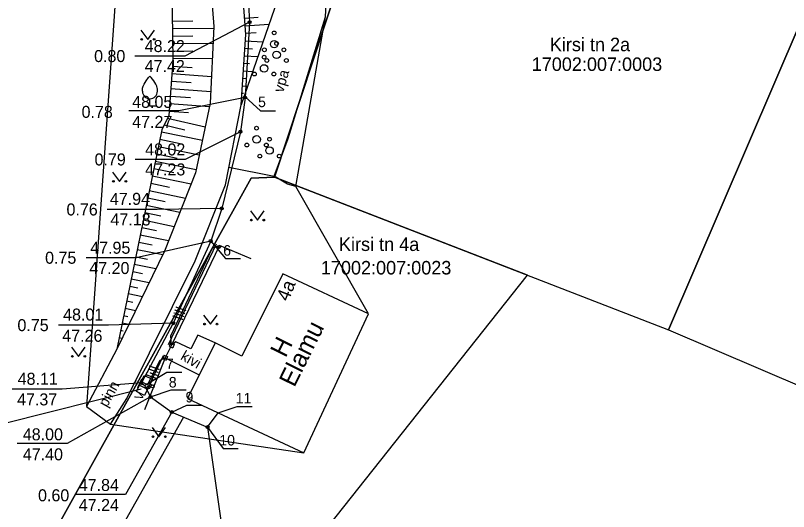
# Model space of a CAD drawing. Extents: x 641969 to 642167, y 6456765 to 6456945.
# Drawn here: x 642070.5 to 642122.1, y 6456802.1 to 6456835.2 of the extents above; entities that cross this region are included whole.
import ezdxf

# ---------------------------------------------------------------- set-up
doc = ezdxf.new("R2010")
doc.units = 0
for name, color, linetype in [('ABIJOONIS', 7, 'Continuous'), ('AED', 7, 'Continuous'), ('HALJASTUS', 7, 'Continuous'), ('HOONE', 7, 'Continuous'), ('MOOTMPUNKT', 7, 'Continuous'), ('MOOTPIIR', 7, 'Continuous'), ('MPKAABEL', 7, 'Continuous'), ('PIIR', 7, 'Continuous'), ('POST', 7, 'Continuous'), ('PUU', 7, 'Continuous'), ('RELJEEF', 7, 'Continuous'), ('TEE', 7, 'Continuous')]:
    doc.layers.add(name, color=color, linetype=linetype)

msp = doc.modelspace()

# ---------------------------------------------------------------- linework, layer by layer
at = {"layer": 'ABIJOONIS'}
for points in [[(642085.849, 6456829.785), (642086.872, 6456828.839), (642087.872, 6456828.839)], [(642083.55, 6456820.173), (642084.531, 6456819.011), (642085.531, 6456819.011)], [(642079.134, 6456810.555), (642080.633, 6456811.428), (642081.633, 6456811.428)], [(642079.541, 6456809.791), (642080.904, 6456810.248), (642081.904, 6456810.248)], [(642080.951, 6456808.775), (642081.968, 6456809.236), (642082.968, 6456809.236)], [(642084.038, 6456808.728), (642085.305, 6456809.153), (642086.305, 6456809.153)], [(642083.34, 6456807.778), (642084.377, 6456806.36), (642085.377, 6456806.36)]]:
    msp.add_lwpolyline(points, dxfattribs=at)
at = {"layer": 'AED'}
for p, q in [((642080.872, 6456813.39), (642080.783, 6456813.156)), ((642080.783, 6456813.156), (642081.016, 6456813.067)), ((642080.872, 6456813.39), (642081.106, 6456813.3)), ((642081.106, 6456813.3), (642081.016, 6456813.067)), ((642080.512, 6456812.4), (642079.138, 6456808.917)), ((642080.44, 6456812.561), (642080.35, 6456812.328)), ((642080.35, 6456812.328), (642080.584, 6456812.238)), ((642080.44, 6456812.561), (642080.673, 6456812.472)), ((642080.673, 6456812.472), (642080.584, 6456812.238))]:
    msp.add_line(p, q, dxfattribs=at)
for points in [[(642089.219, 6456823.806), (642088.663, 6456823.973), (642087.789, 6456824.496), (642088.705, 6456827.012), (642091.212, 6456835.106)], [(642086.249, 6456818.997), (642084.136, 6456819.885), (642080.944, 6456813.228)]]:
    msp.add_lwpolyline(points, dxfattribs=at)
at = {"layer": 'HALJASTUS'}
for p, q in [((642078.885, 6456834.218), (642079.348, 6456833.612)), ((642079.348, 6456833.612), (642079.794, 6456834.218)), ((642084.762, 6456825.089), (642087.789, 6456824.496)), ((642077.003, 6456824.757), (642077.467, 6456824.15)), ((642077.467, 6456824.15), (642077.912, 6456824.757)), ((642086.196, 6456822.176), (642086.66, 6456821.57)), ((642086.66, 6456821.57), (642087.105, 6456822.176)), ((642083.078, 6456815.241), (642083.541, 6456814.635)), ((642083.541, 6456814.635), (642083.987, 6456815.241)), ((642074.266, 6456813.096), (642074.729, 6456812.489)), ((642074.729, 6456812.489), (642075.175, 6456813.096)), ((642079.637, 6456807.742), (642080.101, 6456807.135)), ((642080.101, 6456807.135), (642080.546, 6456807.742))]:
    msp.add_line(p, q, dxfattribs=at)
for points in [[(642080.944, 6456813.228), (642080.89, 6456813.864), (642083.668, 6456819.716), (642084.136, 6456819.885)], [(642080.512, 6456812.4), (642080.157, 6456812.224), (642079.388, 6456810.702), (642079.771, 6456810.523)]]:
    msp.add_lwpolyline(points, dxfattribs=at)
for centre in [(642078.947, 6456833.612), (642079.776, 6456833.612), (642077.066, 6456824.15), (642077.894, 6456824.15), (642086.258, 6456821.57), (642087.087, 6456821.57), (642083.14, 6456814.635), (642083.969, 6456814.635), (642074.328, 6456812.489), (642075.157, 6456812.489), (642079.7, 6456807.135), (642080.529, 6456807.135)]:
    msp.add_circle(centre, 0.055, dxfattribs=at)
at = {"layer": 'HOONE'}
msp.add_lwpolyline([(642094.073, 6456815.329), (642088.366, 6456817.985), (642085.623, 6456812.498), (642083.85, 6456813.383), (642081.998, 6456809.677), (642089.76, 6456806.064)], dxfattribs=at)
at = {"layer": 'MOOTMPUNKT'}
for centre in [(642086.139, 6456834.754), (642085.846, 6456829.74), (642085.53, 6456827.459), (642084.28, 6456822.346), (642083.55, 6456820.173), (642084.111, 6456819.781), (642081.049, 6456814.695), (642078.928, 6456810.724), (642079.682, 6456810.496), (642079.403, 6456810.427), (642079.541, 6456809.791), (642080.951, 6456808.775), (642083.34, 6456807.778)]:
    msp.add_circle(centre, 0.1, dxfattribs=at)
at = {"layer": 'MOOTPIIR'}
msp.add_lwpolyline([(642075.269, 6456809.145), (642076.873, 6456807.974), (642089.76, 6456806.064), (642094.073, 6456815.329), (642089.219, 6456823.806), (642091.212, 6456835.106), (642091.868, 6456848.067), (642090.321, 6456865.444), (642091.057, 6456867.747), (642091.898, 6456869.557), (642094.918, 6456877.064), (642096.375, 6456881.364), (642093.22, 6456888.006), (642091.821, 6456888.785), (642086.167, 6456891.389), (642085.795, 6456891.551), (642080.883, 6456887.805), (642077.629, 6456884.148), (642075.996, 6456876.052), (642076.078, 6456857.695), (642076.072, 6456857.595), (642077.316, 6456838.002)], close=True, dxfattribs=at)
at = {"layer": 'MPKAABEL'}
for points in [[(642090.215, 6456884.042), (642089.674, 6456883.454), (642087.85, 6456881.566), (642085.915, 6456877.232), (642084.121, 6456872.774), (642083.588, 6456870.644), (642083.467, 6456867.531), (642083.776, 6456858.468), (642084.446, 6456851.756), (642085.484, 6456843.008), (642086.012, 6456837.184), (642086.139, 6456834.754), (642085.846, 6456829.74), (642085.53, 6456827.459), (642084.28, 6456822.346), (642083.55, 6456820.173), (642081.049, 6456814.695), (642078.928, 6456810.724), (642079.134, 6456810.555)], [(642090.215, 6456884.042), (642089.674, 6456883.454), (642087.85, 6456881.566), (642085.915, 6456877.232), (642084.121, 6456872.774), (642083.588, 6456870.644), (642083.467, 6456867.531), (642083.776, 6456858.468), (642084.446, 6456851.756), (642085.484, 6456843.008), (642086.012, 6456837.184), (642086.139, 6456834.754), (642085.846, 6456829.74), (642085.53, 6456827.459), (642084.28, 6456822.346), (642083.55, 6456820.173), (642081.049, 6456814.695), (642078.928, 6456810.724), (642079.134, 6456810.555)], [(642086.139, 6456834.754), (642081.815, 6456832.5), (642078.482, 6456832.5)], [(642085.846, 6456829.74), (642081.425, 6456828.839), (642078.092, 6456828.839)], [(642085.53, 6456827.459), (642081.844, 6456825.611), (642078.511, 6456825.611)], [(642084.28, 6456822.346), (642079.975, 6456822.278), (642076.642, 6456822.278)], [(642083.55, 6456820.173), (642078.587, 6456819.061), (642075.254, 6456819.061)], [(642081.049, 6456814.695), (642076.744, 6456814.569), (642073.411, 6456814.569)], [(642078.928, 6456810.724), (642073.656, 6456810.308), (642070.323, 6456810.308)], [(642078.537, 6456810.789), (642078.58, 6456810.879)], [(642078.613, 6456810.603), (642078.774, 6456810.934)], [(642078.69, 6456810.417), (642078.967, 6456810.989)], [(642079.134, 6456810.555), (642078.828, 6456810.703)], [(642079.134, 6456810.555), (642079.541, 6456809.791), (642080.951, 6456808.775), (642083.34, 6456807.778), (642084.038, 6456808.728)], [(642079.134, 6456810.555), (642079.541, 6456809.791), (642080.951, 6456808.775), (642083.34, 6456807.778), (642084.038, 6456808.728)], [(642079.541, 6456809.791), (642073.979, 6456806.687), (642070.645, 6456806.687)], [(642080.951, 6456808.775), (642077.865, 6456803.282), (642074.532, 6456803.282)], [(642081.739, 6456808.446), (642077.073, 6456800.157), (642059.84, 6456800.157)], [(642083.34, 6456807.778), (642084.298, 6456801.095), (642080.964, 6456801.095)]]:
    msp.add_lwpolyline(points, dxfattribs=at)
at = {"layer": 'PIIR'}
msp.add_lwpolyline([(642081.981, 6456788.868), (642083.74, 6456791.21), (642072.24, 6456799.2), (642086.24, 6456824.37), (642087.8, 6456824.43), (642100.68, 6456863.43), (642078.92, 6456873.68), (642039.31, 6456890.41), (642034.4, 6456889.23), (642017.88, 6456874.7), (642036.25, 6456827.28), (642049.2, 6456792.67), (642054.109, 6456788.868)], dxfattribs=at)
for points in [[(642129.94, 6456851.22), (642100.68, 6456863.43), (642087.8, 6456824.43), (642114.08, 6456814.26)], [(642166.66, 6456835.76), (642129.94, 6456851.22), (642114.08, 6456814.26), (642150.86, 6456798.53)], [(642072.24, 6456799.2), (642083.74, 6456791.21), (642088, 6456796.88), (642104.66, 6456817.9), (642087.8, 6456824.43), (642086.24, 6456824.37)]]:
    msp.add_lwpolyline(points, close=True, dxfattribs=at)
at = {"layer": 'POST'}
for p, q in [((642078.806, 6456810.561), (642079.345, 6456810.304)), ((642078.923, 6456810.806), (642079.461, 6456810.55))]:
    msp.add_line(p, q, dxfattribs=at)
msp.add_lwpolyline([(642078.607, 6456810.145), (642079.121, 6456811.223), (642079.66, 6456810.966), (642079.146, 6456809.888)], close=True, dxfattribs=at)
msp.add_lwpolyline([(642078.921, 6456810.305), (642069.74, 6456807.993), (642063.569, 6456807.993)], dxfattribs=at)
at = {"layer": 'PUU'}
for p, q in [((642079.498, 6456829.156), (642079.498, 6456829.656)), ((642079.898, 6456829.156), (642079.498, 6456829.156))]:
    msp.add_line(p, q, dxfattribs=at)
for points in [[(642078.998, 6456830.156), (642078.998, 6456830.306), (642079.008, 6456830.371), (642079.043, 6456830.501), (642079.103, 6456830.621), (642079.248, 6456830.856), (642079.408, 6456831.061), (642079.498, 6456831.156)], [(642079.998, 6456830.156), (642079.998, 6456830.306), (642079.988, 6456830.371), (642079.953, 6456830.501), (642079.893, 6456830.621), (642079.748, 6456830.856), (642079.588, 6456831.061), (642079.498, 6456831.156)]]:
    msp.add_lwpolyline(points, dxfattribs=at)
for centre, radius in [((642087.778, 6456834.041), 0.125), ((642087.778, 6456833.291), 0.25), ((642087.942, 6456833.33), 0.125), ((642087.128, 6456832.916), 0.125), ((642087.942, 6456832.58), 0.25), ((642088.428, 6456832.916), 0.125), ((642087.11, 6456832.426), 0.125), ((642087.292, 6456832.205), 0.125), ((642088.592, 6456832.205), 0.125), ((642087.11, 6456831.676), 0.25), ((642086.46, 6456831.301), 0.125), ((642087.76, 6456831.301), 0.125), ((642086.608, 6456827.697), 0.125), ((642086.608, 6456826.947), 0.25), ((642087.473, 6456826.958), 0.125), ((642085.958, 6456826.572), 0.125), ((642087.258, 6456826.572), 0.125), ((642087.473, 6456826.208), 0.25), ((642086.823, 6456825.833), 0.125), ((642088.123, 6456825.833), 0.125)]:
    msp.add_circle(centre, radius, dxfattribs=at)
msp.add_arc((642079.498, 6456830.156), 0.5, 180, 0, dxfattribs=at)
at = {"layer": 'RELJEEF'}
for p, q in [((642082.358, 6456834.823), (642080.995, 6456834.806)), ((642086.712, 6456835.059), (642085.819, 6456834.992)), ((642083.742, 6456834.34), (642081.002, 6456834.306)), ((642087.428, 6456834.611), (642085.856, 6456834.493)), ((642082.364, 6456833.823), (642081.008, 6456833.806)), ((642086.572, 6456834.046), (642085.893, 6456833.995)), ((642083.697, 6456833.34), (642081.014, 6456833.306)), ((642087.016, 6456833.418), (642085.867, 6456833.496)), ((642082.348, 6456832.823), (642081.021, 6456832.806)), ((642086.34, 6456832.962), (642085.833, 6456832.997)), ((642083.652, 6456832.339), (642081.027, 6456832.306)), ((642086.677, 6456832.438), (642085.799, 6456832.498)), ((642082.311, 6456831.713), (642081.001, 6456831.807)), ((642086.137, 6456831.974), (642085.765, 6456831.999)), ((642083.598, 6456831.119), (642080.966, 6456831.308)), ((642086.339, 6456831.459), (642085.731, 6456831.501)), ((642082.253, 6456830.715), (642080.93, 6456830.809)), ((642085.933, 6456830.986), (642085.697, 6456831.002)), ((642083.553, 6456830.12), (642080.894, 6456830.311)), ((642086.001, 6456830.48), (642085.663, 6456830.503)), ((642082.195, 6456829.716), (642080.858, 6456829.812)), ((642085.73, 6456829.997), (642085.629, 6456830.004)), ((642083.469, 6456829.123), (642080.823, 6456829.313)), ((642085.662, 6456829.501), (642085.595, 6456829.505)), ((642082.076, 6456828.722), (642080.787, 6456828.815)), ((642083.182, 6456827.766), (642080.67, 6456828.338)), ((642081.823, 6456827.557), (642080.446, 6456827.891)), ((642082.992, 6456826.87), (642080.259, 6456827.431)), ((642081.524, 6456826.661), (642080.159, 6456826.941)), ((642082.785, 6456825.892), (642080.058, 6456826.451)), ((642081.319, 6456825.682), (642079.958, 6456825.962)), ((642082.578, 6456824.913), (642079.857, 6456825.472)), ((642082.236, 6456823.963), (642079.656, 6456824.492)), ((642081.09, 6456824.708), (642079.757, 6456824.982)), ((642080.802, 6456823.747), (642079.555, 6456824.003)), ((642081.863, 6456823.018), (642079.455, 6456823.513)), ((642080.515, 6456822.785), (642079.354, 6456823.023)), ((642081.49, 6456822.074), (642079.254, 6456822.533)), ((642080.228, 6456821.823), (642079.153, 6456822.043)), ((642081.117, 6456821.13), (642079.053, 6456821.554)), ((642079.941, 6456820.861), (642078.952, 6456821.064)), ((642080.744, 6456820.186), (642078.852, 6456820.574)), ((642079.654, 6456819.899), (642078.751, 6456820.084)), ((642080.349, 6456819.246), (642078.65, 6456819.595)), ((642079.336, 6456818.943), (642078.55, 6456819.105)), ((642079.896, 6456818.318), (642078.449, 6456818.615)), ((642079.009, 6456817.99), (642078.349, 6456818.125)), ((642079.444, 6456817.39), (642078.248, 6456817.635)), ((642078.683, 6456817.036), (642078.148, 6456817.146)), ((642078.992, 6456816.462), (642078.047, 6456816.656)), ((642078.356, 6456816.082), (642077.946, 6456816.166)), ((642078.539, 6456815.534), (642077.846, 6456815.676)), ((642078.087, 6456814.606), (642077.645, 6456814.697)), ((642078.029, 6456815.128), (642077.745, 6456815.186)), ((642077.702, 6456814.174), (642077.544, 6456814.207)), ((642077.635, 6456813.678), (642077.444, 6456813.717)), ((642077.376, 6456813.221), (642077.343, 6456813.227))]:
    msp.add_line(p, q, dxfattribs=at)
for points in [[(642085.578, 6456829.256), (642085.897, 6456833.942), (642085.306, 6456841.822), (642084.475, 6456848.783), (642083.559, 6456856.317), (642082.853, 6456863.311), (642083.937, 6456868.307), (642084.49, 6456869.157), (642085.344, 6456869.467), (642091.057, 6456867.747)], [(642090.321, 6456865.444), (642086.324, 6456867.28), (642085.736, 6456867.231), (642085.354, 6456866.891), (642087.351, 6456864.228), (642091.868, 6456848.067), (642090.399, 6456843.209), (642085.578, 6456829.256)], [(642080.933, 6456863.381), (642080.056, 6456860.63), (642080.263, 6456857.461), (642081.06, 6456847.199), (642080.966, 6456837.104), (642081.029, 6456832.186), (642080.767, 6456828.531), (642080.29, 6456827.579), (642077.291, 6456812.973)]]:
    msp.add_lwpolyline(points, dxfattribs=at)
at = {"layer": 'TEE'}
for p, q in [((642080.731, 6456813.282), (642083.925, 6456819.978)), ((642080.37, 6456812.525), (642079.458, 6456810.616))]:
    msp.add_line(p, q, dxfattribs=at)
for points in [[(642080.096, 6456874.214), (642080.443, 6456873.764), (642080.545, 6456873.289), (642080.933, 6456863.381), (642081.591, 6456856.017), (642082.539, 6456848.719), (642083.233, 6456841.311), (642083.748, 6456834.472), (642083.519, 6456829.359), (642082.538, 6456824.727), (642080.474, 6456819.502), (642077.291, 6456812.973), (642075.269, 6456809.145)], [(642076.873, 6456807.974), (642077.958, 6456809.692), (642082.513, 6456818.849), (642084.535, 6456823.928), (642085.578, 6456829.256), (642085.897, 6456833.942), (642085.306, 6456841.822), (642083.559, 6456856.317), (642082.853, 6456863.311), (642083.136, 6456872.139), (642083.298, 6456872.966)], [(642083.85, 6456813.383), (642082.683, 6456813.892), (642082.223, 6456812.984), (642081.223, 6456813.468), (642080.944, 6456813.228), (642080.512, 6456812.4), (642082.784, 6456811.249)]]:
    msp.add_lwpolyline(points, dxfattribs=at)

# ---------------------------------------------------------------- texts
at = {"layer": 'ABIJOONIS'}
for s, p in [(' 5', (642086.447, 6456829.095)), (' 6', (642084.125, 6456819.199)), (' 7', (642080.309, 6456811.644)), (' 8', (642080.497, 6456810.416)), (' 9', (642081.61, 6456809.42)), (' 11', (642084.957, 6456809.352)), (' 10', (642083.866, 6456806.551))]:
    msp.add_text(s, height=0.7, dxfattribs=at).set_placement(p)
at = {"layer": 'HALJASTUS'}
for s, rotation, p in [('vpa', 74.2921, (642088.381, 6456830.022)), ('lill', 70.362, (642081.667, 6456814.846)), ('lill', 70.362, (642079.893, 6456810.922))]:
    msp.add_text(s, height=0.7, rotation=rotation, dxfattribs=at).set_placement(p)
at = {"layer": 'HOONE'}
for s, height, rotation, p in [('4a', 0.9, 68.1104, (642088.73, 6456816.103)), ('Elamu', 1.2, 63.6129, (642089.125, 6456810.374)), ('H', 1.2, 63.6129, (642088.542, 6456812.344))]:
    msp.add_text(s, height=height, rotation=rotation, dxfattribs=at).set_placement(p)
at = {"layer": 'MPKAABEL'}
for s, p in [('48.22', (642079.148, 6456832.767)), ('0.80', (642075.775, 6456832.1)), ('47.42', (642079.148, 6456831.433)), ('48.05', (642078.314, 6456829.049)), ('0.78', (642074.94, 6456828.382)), ('47.27', (642078.314, 6456827.716)), ('48.02', (642079.178, 6456825.878)), ('0.79', (642075.805, 6456825.211)), ('47.23', (642079.178, 6456824.545)), ('47.94', (642076.825, 6456822.584)), ('0.76', (642073.935, 6456821.878)), ('47.18', (642076.864, 6456821.212)), ('47.95', (642075.515, 6456819.327)), ('0.75', (642072.508, 6456818.661)), ('47.20', (642075.456, 6456817.975)), ('48.01', (642073.71, 6456814.875)), ('0.75', (642070.664, 6456814.169)), ('47.26', (642073.652, 6456813.464)), ('48.11', (642070.68, 6456810.594)), ('47.37', (642070.641, 6456809.222)), ('48.00', (642071.022, 6456806.894)), ('47.40', (642071.022, 6456805.561)), ('47.84', (642074.753, 6456803.518)), ('0.60', (642072.038, 6456802.832)), ('47.24', (642074.753, 6456802.185))]:
    msp.add_text(s, height=0.8, dxfattribs=at).set_placement(p)
at = {"layer": 'PIIR'}
for s, p in [('Kirsi tn 2a', (642106.158, 6456832.821)), ('17002:007:0003', (642104.949, 6456831.507)), ('Kirsi tn 4a', (642092.101, 6456819.511)), ('17002:007:0023', (642090.891, 6456817.946))]:
    msp.add_text(s, height=0.9, dxfattribs=at).set_placement(p)
at = {"layer": 'POST'}
msp.add_text('V', height=0.56, rotation=65.2051, dxfattribs=at).set_placement((642078.944, 6456809.517))
at = {"layer": 'TEE'}
for s, rotation, p in [('kivi', 330.1991, (642081.486, 6456812.315)), ('pinn', 60.8953, (642076.63, 6456809.048))]:
    msp.add_text(s, height=0.7, rotation=rotation, dxfattribs=at).set_placement(p)

doc.saveas('drawing.dxf')
